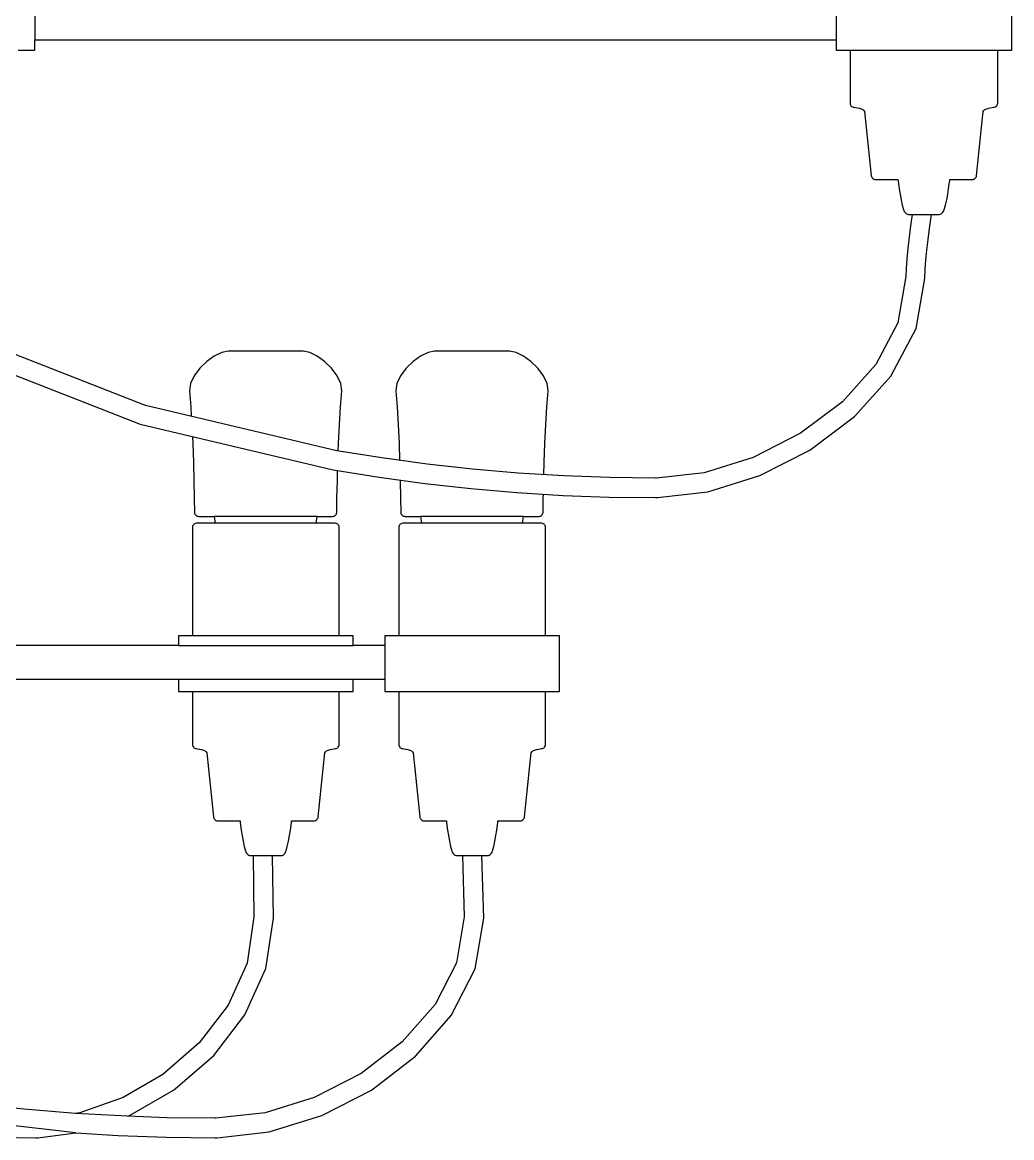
# Model space of a CAD drawing. Header units: millimetres. Extents: x 112 to 8820, y -2365 to 5002.
# Drawn here: x 3714.2 to 3892.3, y -883.7 to -683 of the extents above; entities that cross this region are included whole.
import ezdxf

# ---------------------------------------------------------------- set-up
doc = ezdxf.new("R2010")
doc.units = ezdxf.units.MM

# ---------------------------------------------------------------- blocks, each defined once
blk = doc.blocks.new('2097-50_EL_lateral')
for p, q in [((47.514, -106.172), (47.514, -105.172)), ((29.935, -105.376), (29.935, -105.985)), ((44.354, -105.376), (44.354, -105.985)), ((29.935, -106.172), (29.935, -105.985)), ((29.935, -105.985), (44.354, -105.985)), ((44.354, -105.985), (44.354, -106.172)), ((29.634, -106.172), (29.799, -106.172)), ((29.799, -106.172), (29.901, -106.172)), ((29.901, -106.172), (29.935, -106.172)), ((44.354, -106.172), (44.356, -106.172)), ((44.356, -106.172), (44.39, -106.172)), ((44.39, -106.172), (44.492, -106.172)), ((44.492, -106.172), (44.658, -106.172)), ((44.605, -106.172), (44.605, -107.125)), ((44.658, -106.172), (44.878, -106.172)), ((44.878, -106.172), (45.145, -106.172)), ((45.145, -106.172), (45.447, -106.172)), ((45.447, -106.172), (45.77, -106.172)), ((45.77, -106.172), (46.1, -106.172)), ((46.1, -106.172), (46.423, -106.172)), ((46.423, -106.172), (46.725, -106.172)), ((46.725, -106.172), (46.992, -106.172)), ((46.992, -106.172), (47.213, -106.172)), ((47.213, -106.172), (47.378, -106.172)), ((47.263, -107.125), (47.263, -106.172)), ((47.378, -106.172), (47.48, -106.172)), ((47.48, -106.172), (47.514, -106.172)), ((44.605, -107.125), (44.607, -107.142)), ((44.607, -107.142), (44.613, -107.157)), ((44.613, -107.157), (44.622, -107.171)), ((44.622, -107.171), (44.633, -107.182)), ((47.235, -107.182), (47.246, -107.171)), ((47.246, -107.171), (47.255, -107.157)), ((47.255, -107.157), (47.261, -107.142)), ((47.261, -107.142), (47.263, -107.125)), ((44.633, -107.182), (44.647, -107.191)), ((44.647, -107.191), (44.662, -107.197)), ((44.662, -107.197), (44.679, -107.199)), ((44.679, -107.199), (44.704, -107.201)), ((44.704, -107.201), (44.735, -107.206)), ((44.735, -107.206), (44.77, -107.214)), ((44.77, -107.214), (44.804, -107.226)), ((44.804, -107.226), (44.835, -107.239)), ((44.835, -107.239), (44.856, -107.255)), ((44.856, -107.255), (44.866, -107.272)), ((44.866, -107.272), (44.985, -108.425)), ((46.883, -108.425), (47.002, -107.272)), ((47.002, -107.272), (47.012, -107.255)), ((47.012, -107.255), (47.033, -107.239)), ((47.033, -107.239), (47.064, -107.226)), ((47.064, -107.226), (47.098, -107.214)), ((47.098, -107.214), (47.133, -107.206)), ((47.133, -107.206), (47.164, -107.201)), ((47.164, -107.201), (47.189, -107.199)), ((47.189, -107.199), (47.206, -107.197)), ((47.206, -107.197), (47.221, -107.191)), ((47.221, -107.191), (47.235, -107.182)), ((44.985, -108.425), (44.989, -108.442)), ((44.989, -108.442), (44.996, -108.458)), ((44.996, -108.458), (45.006, -108.471)), ((45.006, -108.471), (45.018, -108.482)), ((45.018, -108.482), (45.033, -108.491)), ((45.033, -108.491), (45.049, -108.496)), ((45.049, -108.496), (45.067, -108.498)), ((45.067, -108.498), (45.069, -108.498)), ((45.069, -108.498), (45.088, -108.498)), ((45.088, -108.498), (45.144, -108.498)), ((45.144, -108.498), (45.234, -108.498)), ((45.234, -108.498), (45.356, -108.498)), ((45.356, -108.498), (45.466, -108.498)), ((45.466, -108.498), (45.469, -108.52)), ((45.469, -108.52), (45.477, -108.579)), ((45.477, -108.579), (45.489, -108.664)), ((46.379, -108.664), (46.391, -108.579)), ((46.391, -108.579), (46.399, -108.52)), ((46.399, -108.52), (46.402, -108.498)), ((46.402, -108.498), (46.515, -108.498)), ((46.515, -108.498), (46.636, -108.498)), ((46.636, -108.498), (46.726, -108.498)), ((46.726, -108.498), (46.782, -108.498)), ((46.782, -108.498), (46.801, -108.498)), ((46.801, -108.498), (46.819, -108.496)), ((46.819, -108.496), (46.835, -108.491)), ((46.835, -108.491), (46.85, -108.482)), ((46.85, -108.482), (46.862, -108.471)), ((46.862, -108.471), (46.872, -108.458)), ((46.872, -108.458), (46.879, -108.442)), ((46.879, -108.442), (46.883, -108.425)), ((45.489, -108.664), (45.505, -108.764)), ((45.505, -108.764), (45.523, -108.867)), ((46.345, -108.867), (46.363, -108.764)), ((46.363, -108.764), (46.379, -108.664)), ((45.523, -108.867), (45.544, -108.963)), ((45.544, -108.963), (45.566, -109.041)), ((46.302, -109.041), (46.324, -108.963)), ((46.324, -108.963), (46.345, -108.867)), ((45.566, -109.041), (45.574, -109.06)), ((45.574, -109.06), (45.584, -109.078)), ((45.584, -109.078), (45.596, -109.094)), ((45.596, -109.094), (45.609, -109.107)), ((45.609, -109.107), (45.624, -109.117)), ((45.624, -109.117), (45.64, -109.124)), ((45.64, -109.124), (45.657, -109.126)), ((45.657, -109.126), (45.659, -109.126)), ((45.659, -109.126), (45.665, -109.126)), ((45.665, -109.126), (45.683, -109.126)), ((45.683, -109.126), (45.711, -109.126)), ((45.726, -109.127), (45.696, -109.335)), ((45.711, -109.126), (45.75, -109.126)), ((45.726, -109.126), (45.726, -109.127)), ((45.75, -109.126), (45.797, -109.126)), ((45.797, -109.126), (45.85, -109.126)), ((45.85, -109.126), (45.906, -109.126)), ((45.906, -109.126), (45.964, -109.126)), ((45.964, -109.126), (46.02, -109.126)), ((46.02, -109.126), (46.073, -109.126)), ((46.036, -109.378), (46.065, -109.172)), ((46.065, -109.172), (46.072, -109.126)), ((46.073, -109.126), (46.12, -109.126)), ((46.12, -109.126), (46.159, -109.126)), ((46.159, -109.126), (46.188, -109.126)), ((46.188, -109.126), (46.205, -109.126)), ((46.205, -109.126), (46.211, -109.126)), ((46.211, -109.126), (46.228, -109.124)), ((46.228, -109.124), (46.244, -109.117)), ((46.244, -109.117), (46.259, -109.107)), ((46.259, -109.107), (46.272, -109.094)), ((46.272, -109.094), (46.284, -109.078)), ((46.284, -109.078), (46.294, -109.06)), ((46.294, -109.06), (46.302, -109.041)), ((45.696, -109.335), (45.669, -109.538)), ((46.009, -109.578), (46.036, -109.378)), ((45.669, -109.538), (45.646, -109.735)), ((45.987, -109.769), (46.009, -109.578)), ((45.646, -109.735), (45.628, -109.923)), ((45.969, -109.949), (45.987, -109.769)), ((45.628, -109.923), (45.616, -110.099)), ((45.958, -110.114), (45.969, -109.949)), ((45.616, -110.099), (45.612, -110.246)), ((45.954, -110.278), (45.958, -110.114)), ((45.612, -110.246), (45.465, -111.078)), ((45.794, -111.182), (45.954, -110.278)), ((45.465, -111.078), (45.069, -111.826)), ((45.353, -112.016), (45.794, -111.182)), ((33.418, -111.586), (33.3, -111.61)), ((33.439, -111.586), (33.418, -111.586)), ((33.502, -111.586), (33.439, -111.586)), ((33.601, -111.586), (33.502, -111.586)), ((33.732, -111.586), (33.601, -111.586)), ((33.886, -111.586), (33.732, -111.586)), ((34.052, -111.586), (33.886, -111.586)), ((34.221, -111.586), (34.052, -111.586)), ((34.383, -111.586), (34.221, -111.586)), ((34.526, -111.586), (34.383, -111.586)), ((34.642, -111.586), (34.526, -111.586)), ((34.724, -111.586), (34.642, -111.586)), ((34.766, -111.586), (34.724, -111.586)), ((34.884, -111.61), (34.766, -111.586)), ((37.131, -111.586), (37.012, -111.61)), ((37.152, -111.586), (37.131, -111.586)), ((37.215, -111.586), (37.152, -111.586)), ((37.314, -111.586), (37.215, -111.586)), ((37.445, -111.586), (37.314, -111.586)), ((37.599, -111.586), (37.445, -111.586)), ((37.765, -111.586), (37.599, -111.586)), ((37.934, -111.586), (37.765, -111.586)), ((38.096, -111.586), (37.934, -111.586)), ((38.239, -111.586), (38.096, -111.586)), ((38.355, -111.586), (38.239, -111.586)), ((38.437, -111.586), (38.355, -111.586)), ((38.479, -111.586), (38.437, -111.586)), ((38.597, -111.61), (38.479, -111.586)), ((31.929, -112.562), (29.55, -111.634)), ((33.03, -111.774), (32.904, -111.894)), ((33.166, -111.676), (33.03, -111.774)), ((33.3, -111.61), (33.166, -111.676)), ((35.016, -111.676), (34.884, -111.61)), ((35.151, -111.774), (35.016, -111.676)), ((35.275, -111.894), (35.151, -111.774)), ((36.743, -111.774), (36.617, -111.894)), ((36.879, -111.676), (36.743, -111.774)), ((37.012, -111.61), (36.879, -111.676)), ((38.729, -111.676), (38.597, -111.61)), ((38.864, -111.774), (38.729, -111.676)), ((38.988, -111.894), (38.864, -111.774)), ((29.425, -111.958), (31.834, -112.899)), ((32.904, -111.894), (32.802, -112.029)), ((35.377, -112.029), (35.275, -111.894)), ((36.617, -111.894), (36.515, -112.029)), ((39.09, -112.029), (38.988, -111.894)), ((45.069, -111.826), (44.468, -112.497)), ((32.736, -112.167), (32.719, -112.3)), ((32.802, -112.029), (32.736, -112.167)), ((35.442, -112.167), (35.377, -112.029)), ((35.459, -112.3), (35.442, -112.167)), ((36.449, -112.167), (36.432, -112.3)), ((36.515, -112.029), (36.449, -112.167)), ((39.155, -112.167), (39.09, -112.029)), ((39.172, -112.3), (39.155, -112.167)), ((44.688, -112.762), (45.344, -112.03)), ((45.344, -112.03), (45.353, -112.016)), ((32.719, -112.3), (32.742, -112.588)), ((35.437, -112.588), (35.459, -112.3)), ((36.432, -112.3), (36.455, -112.588)), ((39.15, -112.588), (39.172, -112.3)), ((35.368, -113.378), (31.929, -112.562)), ((32.742, -112.588), (32.752, -112.757)), ((35.418, -112.909), (35.437, -112.588)), ((36.455, -112.588), (36.474, -112.909)), ((39.131, -112.909), (39.15, -112.588)), ((44.468, -112.497), (43.711, -113.065)), ((43.882, -113.367), (44.688, -112.762)), ((31.834, -112.899), (35.306, -113.723)), ((35.402, -113.248), (35.418, -112.909)), ((36.474, -112.909), (36.49, -113.248)), ((39.115, -113.248), (39.131, -112.909)), ((32.771, -113.121), (32.777, -113.248)), ((43.711, -113.065), (42.862, -113.499)), ((32.777, -113.248), (32.79, -113.589)), ((36.178, -113.509), (35.368, -113.378)), ((35.397, -113.383), (35.402, -113.248)), ((36.49, -113.248), (36.501, -113.553)), ((39.102, -113.589), (39.115, -113.248)), ((42.984, -113.826), (43.882, -113.367)), ((32.79, -113.589), (32.8, -113.919)), ((36.995, -113.62), (36.178, -113.509)), ((39.096, -113.81), (39.102, -113.589)), ((42.862, -113.499), (41.982, -113.775)), ((35.306, -113.723), (36.132, -113.856)), ((35.38, -113.919), (35.385, -113.735)), ((37.814, -113.711), (36.995, -113.62)), ((38.634, -113.782), (37.814, -113.711)), ((39.456, -113.832), (38.634, -113.782)), ((41.982, -113.775), (41.123, -113.873)), ((32.8, -113.919), (32.806, -114.224)), ((35.373, -114.224), (35.38, -113.919)), ((36.132, -113.856), (36.956, -113.968)), ((36.512, -113.907), (36.513, -113.919)), ((36.513, -113.919), (36.519, -114.224)), ((36.956, -113.968), (37.783, -114.06)), ((40.279, -113.863), (39.456, -113.832)), ((41.104, -113.873), (40.279, -113.863)), ((41.123, -113.873), (41.104, -113.873)), ((42.048, -114.12), (42.984, -113.826)), ((37.783, -114.06), (38.611, -114.131)), ((38.611, -114.131), (39.441, -114.182)), ((39.086, -114.224), (39.087, -114.16)), ((39.441, -114.182), (40.272, -114.213)), ((41.141, -114.223), (42.048, -114.12)), ((32.806, -114.224), (32.81, -114.488)), ((35.37, -114.488), (35.373, -114.224)), ((36.519, -114.224), (36.523, -114.488)), ((39.083, -114.488), (39.086, -114.224)), ((40.272, -114.213), (41.102, -114.223)), ((41.102, -114.223), (41.141, -114.223)), ((32.81, -114.488), (32.812, -114.505)), ((32.812, -114.505), (32.818, -114.52)), ((32.818, -114.52), (32.827, -114.534)), ((32.827, -114.534), (32.839, -114.545)), ((32.839, -114.545), (32.854, -114.554)), ((32.854, -114.554), (32.87, -114.559)), ((32.87, -114.559), (32.887, -114.56)), ((32.887, -114.56), (32.925, -114.56)), ((32.925, -114.56), (33.037, -114.56)), ((33.037, -114.56), (33.165, -114.56)), ((33.165, -114.56), (33.182, -114.685)), ((35.017, -114.56), (33.165, -114.56)), ((35, -114.685), (35.017, -114.56)), ((35.017, -114.56), (35.071, -114.56)), ((35.071, -114.56), (35.217, -114.56)), ((35.217, -114.56), (35.292, -114.56)), ((35.292, -114.56), (35.31, -114.559)), ((35.31, -114.559), (35.326, -114.554)), ((35.326, -114.554), (35.34, -114.545)), ((35.34, -114.545), (35.352, -114.534)), ((35.352, -114.534), (35.362, -114.52)), ((35.362, -114.52), (35.367, -114.505)), ((35.367, -114.505), (35.37, -114.488)), ((36.523, -114.488), (36.525, -114.505)), ((36.525, -114.505), (36.531, -114.52)), ((36.531, -114.52), (36.54, -114.534)), ((36.54, -114.534), (36.552, -114.545)), ((36.552, -114.545), (36.566, -114.554)), ((36.566, -114.554), (36.583, -114.559)), ((36.583, -114.559), (36.6, -114.56)), ((36.6, -114.56), (36.638, -114.56)), ((36.638, -114.56), (36.75, -114.56)), ((36.75, -114.56), (36.878, -114.56)), ((36.878, -114.56), (36.895, -114.685)), ((38.73, -114.56), (36.878, -114.56)), ((38.713, -114.685), (38.73, -114.56)), ((38.73, -114.56), (38.784, -114.56)), ((38.784, -114.56), (38.93, -114.56)), ((38.93, -114.56), (39.005, -114.56)), ((39.005, -114.56), (39.023, -114.559)), ((39.023, -114.559), (39.039, -114.554)), ((39.039, -114.554), (39.053, -114.545)), ((39.053, -114.545), (39.065, -114.534)), ((39.065, -114.534), (39.074, -114.52)), ((39.074, -114.52), (39.08, -114.505)), ((39.08, -114.505), (39.083, -114.488)), ((32.775, -114.742), (32.773, -114.759)), ((32.773, -114.759), (32.773, -116.712)), ((32.78, -114.727), (32.775, -114.742)), ((32.789, -114.713), (32.78, -114.727)), ((32.8, -114.701), (32.789, -114.713)), ((32.814, -114.693), (32.8, -114.701)), ((32.829, -114.687), (32.814, -114.693)), ((32.846, -114.685), (32.829, -114.687)), ((32.901, -114.685), (32.846, -114.685)), ((33.007, -114.685), (32.901, -114.685)), ((33.161, -114.685), (33.007, -114.685)), ((33.356, -114.685), (33.161, -114.685)), ((33.583, -114.685), (33.356, -114.685)), ((33.832, -114.685), (33.583, -114.685)), ((34.093, -114.685), (33.832, -114.685)), ((34.354, -114.685), (34.093, -114.685)), ((34.603, -114.685), (34.354, -114.685)), ((34.83, -114.685), (34.603, -114.685)), ((35.025, -114.685), (34.83, -114.685)), ((35.179, -114.685), (35.025, -114.685)), ((35.285, -114.685), (35.179, -114.685)), ((35.34, -114.685), (35.285, -114.685)), ((35.357, -114.687), (35.34, -114.685)), ((35.372, -114.693), (35.357, -114.687)), ((35.386, -114.701), (35.372, -114.693)), ((35.397, -114.713), (35.386, -114.701)), ((35.406, -114.727), (35.397, -114.713)), ((35.411, -114.742), (35.406, -114.727)), ((35.413, -114.759), (35.411, -114.742)), ((35.413, -116.712), (35.413, -114.759)), ((36.488, -114.742), (36.486, -114.759)), ((36.486, -114.759), (36.486, -116.712)), ((36.493, -114.727), (36.488, -114.742)), ((36.502, -114.713), (36.493, -114.727)), ((36.513, -114.701), (36.502, -114.713)), ((36.527, -114.693), (36.513, -114.701)), ((36.542, -114.687), (36.527, -114.693)), ((36.559, -114.685), (36.542, -114.687)), ((36.614, -114.685), (36.559, -114.685)), ((36.72, -114.685), (36.614, -114.685)), ((36.874, -114.685), (36.72, -114.685)), ((37.069, -114.685), (36.874, -114.685)), ((37.296, -114.685), (37.069, -114.685)), ((37.545, -114.685), (37.296, -114.685)), ((37.806, -114.685), (37.545, -114.685)), ((38.067, -114.685), (37.806, -114.685)), ((38.316, -114.685), (38.067, -114.685)), ((38.543, -114.685), (38.316, -114.685)), ((38.738, -114.685), (38.543, -114.685)), ((38.892, -114.685), (38.738, -114.685)), ((38.998, -114.685), (38.892, -114.685)), ((39.053, -114.685), (38.998, -114.685)), ((39.07, -114.687), (39.053, -114.685)), ((39.085, -114.693), (39.07, -114.687)), ((39.099, -114.701), (39.085, -114.693)), ((39.11, -114.713), (39.099, -114.701)), ((39.119, -114.727), (39.11, -114.713)), ((39.124, -114.742), (39.119, -114.727)), ((39.126, -114.759), (39.124, -114.742)), ((39.126, -116.712), (39.126, -114.759)), ((32.591, -116.712), (32.523, -116.712)), ((32.523, -116.712), (32.523, -116.882)), ((32.726, -116.712), (32.591, -116.712)), ((32.92, -116.712), (32.726, -116.712)), ((33.165, -116.712), (32.92, -116.712)), ((33.451, -116.712), (33.165, -116.712)), ((33.765, -116.712), (33.451, -116.712)), ((34.093, -116.712), (33.765, -116.712)), ((34.421, -116.712), (34.093, -116.712)), ((34.735, -116.712), (34.421, -116.712)), ((35.021, -116.712), (34.735, -116.712)), ((35.266, -116.712), (35.021, -116.712)), ((35.461, -116.712), (35.266, -116.712)), ((35.595, -116.712), (35.461, -116.712)), ((35.663, -116.712), (35.595, -116.712)), ((35.663, -116.882), (35.663, -116.712)), ((36.304, -116.712), (36.236, -116.712)), ((36.236, -116.712), (36.236, -116.882)), ((36.438, -116.712), (36.304, -116.712)), ((36.632, -116.712), (36.438, -116.712)), ((36.878, -116.712), (36.632, -116.712)), ((37.164, -116.712), (36.878, -116.712)), ((37.478, -116.712), (37.164, -116.712)), ((37.806, -116.712), (37.478, -116.712)), ((38.134, -116.712), (37.806, -116.712)), ((38.448, -116.712), (38.134, -116.712)), ((38.734, -116.712), (38.448, -116.712)), ((38.979, -116.712), (38.734, -116.712)), ((39.173, -116.712), (38.979, -116.712)), ((39.308, -116.712), (39.173, -116.712)), ((39.376, -116.712), (39.308, -116.712)), ((39.376, -117.712), (39.376, -116.712)), ((32.523, -116.882), (28.604, -116.882)), ((32.523, -116.882), (35.663, -116.882)), ((36.236, -116.882), (35.663, -116.882)), ((36.236, -116.882), (36.236, -117.491)), ((28.604, -117.491), (32.523, -117.491)), ((32.523, -117.491), (32.523, -117.712)), ((32.523, -117.491), (35.663, -117.491)), ((35.663, -117.712), (35.663, -117.491)), ((35.663, -117.491), (36.236, -117.491)), ((36.236, -117.491), (36.236, -117.712)), ((32.523, -117.712), (32.591, -117.712)), ((32.591, -117.712), (32.726, -117.712)), ((32.726, -117.712), (32.92, -117.712)), ((32.773, -117.712), (32.773, -118.664)), ((32.92, -117.712), (33.165, -117.712)), ((33.165, -117.712), (33.451, -117.712)), ((33.451, -117.712), (33.765, -117.712)), ((33.765, -117.712), (34.093, -117.712)), ((34.093, -117.712), (34.421, -117.712)), ((34.421, -117.712), (34.735, -117.712)), ((34.735, -117.712), (35.021, -117.712)), ((35.021, -117.712), (35.266, -117.712)), ((35.266, -117.712), (35.461, -117.712)), ((35.413, -118.664), (35.413, -117.712)), ((35.461, -117.712), (35.595, -117.712)), ((35.595, -117.712), (35.663, -117.712)), ((36.236, -117.712), (36.304, -117.712)), ((36.304, -117.712), (36.438, -117.712)), ((36.438, -117.712), (36.632, -117.712)), ((36.486, -117.712), (36.486, -118.664)), ((36.632, -117.712), (36.878, -117.712)), ((36.878, -117.712), (37.164, -117.712)), ((37.164, -117.712), (37.478, -117.712)), ((37.478, -117.712), (37.806, -117.712)), ((37.806, -117.712), (38.134, -117.712)), ((38.134, -117.712), (38.448, -117.712)), ((38.448, -117.712), (38.734, -117.712)), ((38.734, -117.712), (38.979, -117.712)), ((38.979, -117.712), (39.173, -117.712)), ((39.126, -118.664), (39.126, -117.712)), ((39.173, -117.712), (39.308, -117.712)), ((39.308, -117.712), (39.376, -117.712)), ((32.773, -118.664), (32.775, -118.681)), ((32.775, -118.681), (32.78, -118.697)), ((32.78, -118.697), (32.789, -118.711)), ((32.789, -118.711), (32.8, -118.722)), ((32.8, -118.722), (32.814, -118.731)), ((32.814, -118.731), (32.829, -118.736)), ((32.829, -118.736), (32.846, -118.738)), ((32.846, -118.738), (32.871, -118.74)), ((32.871, -118.74), (32.902, -118.746)), ((32.902, -118.746), (32.936, -118.754)), ((32.936, -118.754), (32.971, -118.765)), ((32.971, -118.765), (33.001, -118.779)), ((33.001, -118.779), (33.022, -118.795)), ((33.022, -118.795), (33.032, -118.812)), ((33.032, -118.812), (33.15, -119.964)), ((35.036, -119.964), (35.154, -118.812)), ((35.154, -118.812), (35.164, -118.795)), ((35.164, -118.795), (35.185, -118.779)), ((35.185, -118.779), (35.215, -118.765)), ((35.215, -118.765), (35.25, -118.754)), ((35.25, -118.754), (35.284, -118.746)), ((35.284, -118.746), (35.315, -118.74)), ((35.315, -118.74), (35.34, -118.738)), ((35.34, -118.738), (35.357, -118.736)), ((35.357, -118.736), (35.372, -118.731)), ((35.372, -118.731), (35.386, -118.722)), ((35.386, -118.722), (35.397, -118.711)), ((35.397, -118.711), (35.406, -118.697)), ((35.406, -118.697), (35.411, -118.681)), ((35.411, -118.681), (35.413, -118.664)), ((36.486, -118.664), (36.488, -118.681)), ((36.488, -118.681), (36.493, -118.697)), ((36.493, -118.697), (36.502, -118.711)), ((36.502, -118.711), (36.513, -118.722)), ((36.513, -118.722), (36.527, -118.731)), ((36.527, -118.731), (36.542, -118.736)), ((36.542, -118.736), (36.559, -118.738)), ((36.559, -118.738), (36.584, -118.74)), ((36.584, -118.74), (36.615, -118.746)), ((36.615, -118.746), (36.649, -118.754)), ((36.649, -118.754), (36.684, -118.765)), ((36.684, -118.765), (36.714, -118.779)), ((36.714, -118.779), (36.735, -118.795)), ((36.735, -118.795), (36.745, -118.812)), ((36.745, -118.812), (36.863, -119.964)), ((38.749, -119.964), (38.867, -118.812)), ((38.867, -118.812), (38.877, -118.795)), ((38.877, -118.795), (38.898, -118.779)), ((38.898, -118.779), (38.928, -118.765)), ((38.928, -118.765), (38.963, -118.754)), ((38.963, -118.754), (38.997, -118.746)), ((38.997, -118.746), (39.028, -118.74)), ((39.028, -118.74), (39.053, -118.738)), ((39.053, -118.738), (39.07, -118.736)), ((39.07, -118.736), (39.085, -118.731)), ((39.085, -118.731), (39.099, -118.722)), ((39.099, -118.722), (39.11, -118.711)), ((39.11, -118.711), (39.119, -118.697)), ((39.119, -118.697), (39.124, -118.681)), ((39.124, -118.681), (39.126, -118.664)), ((33.15, -119.964), (33.154, -119.982)), ((33.154, -119.982), (33.161, -119.997)), ((33.161, -119.997), (33.171, -120.011)), ((33.171, -120.011), (33.184, -120.022)), ((35.002, -120.022), (35.015, -120.011)), ((35.015, -120.011), (35.025, -119.997)), ((35.025, -119.997), (35.032, -119.982)), ((35.032, -119.982), (35.036, -119.964)), ((36.863, -119.964), (36.867, -119.982)), ((36.867, -119.982), (36.874, -119.997)), ((36.874, -119.997), (36.884, -120.011)), ((36.884, -120.011), (36.896, -120.022)), ((38.715, -120.022), (38.728, -120.011)), ((38.728, -120.011), (38.738, -119.997)), ((38.738, -119.997), (38.745, -119.982)), ((38.745, -119.982), (38.749, -119.964)), ((33.184, -120.022), (33.198, -120.031)), ((33.198, -120.031), (33.214, -120.036)), ((33.214, -120.036), (33.232, -120.038)), ((33.232, -120.038), (33.269, -120.038)), ((33.269, -120.038), (33.343, -120.038)), ((33.343, -120.038), (33.449, -120.038)), ((33.449, -120.038), (33.584, -120.038)), ((33.584, -120.038), (33.629, -120.038)), ((33.629, -120.038), (33.632, -120.06)), ((33.632, -120.06), (33.639, -120.119)), ((33.639, -120.119), (33.651, -120.204)), ((33.651, -120.204), (33.667, -120.303)), ((34.519, -120.303), (34.535, -120.204)), ((34.535, -120.204), (34.547, -120.119)), ((34.547, -120.119), (34.554, -120.06)), ((34.554, -120.06), (34.557, -120.038)), ((34.557, -120.038), (34.602, -120.038)), ((34.602, -120.038), (34.737, -120.038)), ((34.737, -120.038), (34.843, -120.038)), ((34.843, -120.038), (34.917, -120.038)), ((34.917, -120.038), (34.954, -120.038)), ((34.954, -120.038), (34.972, -120.036)), ((34.972, -120.036), (34.988, -120.031)), ((34.988, -120.031), (35.002, -120.022)), ((36.896, -120.022), (36.911, -120.031)), ((36.911, -120.031), (36.927, -120.036)), ((36.927, -120.036), (36.945, -120.038)), ((36.945, -120.038), (36.982, -120.038)), ((36.982, -120.038), (37.056, -120.038)), ((37.056, -120.038), (37.162, -120.038)), ((37.162, -120.038), (37.297, -120.038)), ((37.297, -120.038), (37.342, -120.038)), ((37.342, -120.038), (37.345, -120.06)), ((37.345, -120.06), (37.352, -120.119)), ((37.352, -120.119), (37.364, -120.204)), ((37.364, -120.204), (37.38, -120.303)), ((38.232, -120.303), (38.247, -120.204)), ((38.247, -120.204), (38.259, -120.119)), ((38.259, -120.119), (38.267, -120.06)), ((38.267, -120.06), (38.27, -120.038)), ((38.27, -120.038), (38.315, -120.038)), ((38.315, -120.038), (38.45, -120.038)), ((38.45, -120.038), (38.556, -120.038)), ((38.556, -120.038), (38.63, -120.038)), ((38.63, -120.038), (38.667, -120.038)), ((38.667, -120.038), (38.685, -120.036)), ((38.685, -120.036), (38.701, -120.031)), ((38.701, -120.031), (38.715, -120.022)), ((33.667, -120.303), (33.685, -120.407)), ((33.685, -120.407), (33.706, -120.503)), ((34.48, -120.503), (34.501, -120.407)), ((34.501, -120.407), (34.519, -120.303)), ((37.38, -120.303), (37.398, -120.407)), ((37.398, -120.407), (37.419, -120.503)), ((38.193, -120.503), (38.213, -120.407)), ((38.213, -120.407), (38.232, -120.303)), ((33.706, -120.503), (33.728, -120.581)), ((33.728, -120.581), (33.736, -120.6)), ((33.736, -120.6), (33.746, -120.618)), ((33.746, -120.618), (33.758, -120.634)), ((34.428, -120.634), (34.44, -120.618)), ((34.44, -120.618), (34.45, -120.6)), ((34.45, -120.6), (34.458, -120.581)), ((34.458, -120.581), (34.48, -120.503)), ((37.419, -120.503), (37.441, -120.581)), ((37.441, -120.581), (37.449, -120.6)), ((37.449, -120.6), (37.459, -120.618)), ((37.459, -120.618), (37.471, -120.634)), ((38.141, -120.634), (38.153, -120.618)), ((38.153, -120.618), (38.163, -120.6)), ((38.163, -120.6), (38.171, -120.581)), ((38.171, -120.581), (38.193, -120.503)), ((33.758, -120.634), (33.771, -120.647)), ((33.771, -120.647), (33.785, -120.657)), ((33.785, -120.657), (33.801, -120.663)), ((33.801, -120.663), (33.818, -120.665)), ((33.818, -120.665), (33.83, -120.665)), ((33.83, -120.665), (33.854, -120.665)), ((33.854, -120.665), (33.888, -120.665)), ((33.864, -120.665), (33.88, -121.768)), ((33.888, -120.665), (33.931, -120.665)), ((33.931, -120.665), (33.981, -120.665)), ((33.981, -120.665), (34.036, -120.665)), ((34.036, -120.665), (34.093, -120.665)), ((34.093, -120.665), (34.15, -120.665)), ((34.15, -120.665), (34.205, -120.665)), ((34.205, -120.665), (34.255, -120.665)), ((34.231, -121.792), (34.215, -120.665)), ((34.255, -120.665), (34.298, -120.665)), ((34.298, -120.665), (34.332, -120.665)), ((34.332, -120.665), (34.356, -120.665)), ((34.356, -120.665), (34.368, -120.665)), ((34.368, -120.665), (34.385, -120.663)), ((34.385, -120.663), (34.401, -120.657)), ((34.401, -120.657), (34.415, -120.647)), ((34.415, -120.647), (34.428, -120.634)), ((37.471, -120.634), (37.484, -120.647)), ((37.484, -120.647), (37.498, -120.657)), ((37.498, -120.657), (37.514, -120.663)), ((37.514, -120.663), (37.531, -120.665)), ((37.531, -120.665), (37.543, -120.665)), ((37.543, -120.665), (37.567, -120.665)), ((37.567, -120.665), (37.601, -120.665)), ((37.601, -120.665), (37.643, -120.665)), ((37.634, -120.665), (37.664, -121.767)), ((37.643, -120.665), (37.694, -120.665)), ((37.694, -120.665), (37.748, -120.665)), ((37.748, -120.665), (37.806, -120.665)), ((37.806, -120.665), (37.863, -120.665)), ((37.863, -120.665), (37.918, -120.665)), ((37.918, -120.665), (37.968, -120.665)), ((37.968, -120.665), (38.011, -120.665)), ((38.013, -121.792), (37.982, -120.665)), ((38.011, -120.665), (38.045, -120.665)), ((38.045, -120.665), (38.069, -120.665)), ((38.069, -120.665), (38.081, -120.665)), ((38.081, -120.665), (38.098, -120.663)), ((38.098, -120.663), (38.113, -120.657)), ((38.113, -120.657), (38.128, -120.647)), ((38.128, -120.647), (38.141, -120.634)), ((33.88, -121.768), (33.755, -122.598)), ((34.095, -122.696), (34.231, -121.792)), ((37.664, -121.767), (37.524, -122.591)), ((37.858, -122.703), (38.013, -121.792)), ((33.755, -122.598), (33.413, -123.357)), ((37.524, -122.591), (37.138, -123.344)), ((33.718, -123.53), (34.095, -122.696)), ((37.428, -123.543), (37.858, -122.703)), ((33.413, -123.357), (32.891, -124.034)), ((37.138, -123.344), (36.549, -124.018)), ((33.157, -124.259), (33.718, -123.53)), ((36.788, -124.276), (37.428, -123.543)), ((36.549, -124.018), (35.807, -124.584)), ((32.891, -124.034), (32.237, -124.602)), ((32.461, -124.863), (33.157, -124.259)), ((35.993, -124.882), (36.788, -124.276)), ((32.237, -124.602), (31.527, -125.017)), ((35.807, -124.584), (34.966, -125.017)), ((31.527, -125.017), (30.749, -125.293)), ((31.641, -125.343), (32.429, -124.882)), ((32.429, -124.882), (32.461, -124.863)), ((34.966, -125.017), (34.08, -125.293)), ((35.098, -125.343), (35.993, -124.882)), ((29.739, -125.228), (28.883, -125.137)), ((30.596, -125.299), (29.739, -125.228)), ((30.674, -125.655), (27.195, -125.252)), ((30.667, -125.303), (30.596, -125.299)), ((30.749, -125.293), (30.667, -125.303)), ((31.607, -125.355), (30.667, -125.303)), ((31.607, -125.355), (31.641, -125.343)), ((32.314, -125.38), (31.607, -125.355)), ((33.176, -125.39), (32.314, -125.38)), ((33.196, -125.39), (33.176, -125.39)), ((34.08, -125.293), (33.196, -125.39)), ((34.151, -125.637), (35.098, -125.343)), ((33.215, -125.74), (34.151, -125.637)), ((29.193, -125.73), (29.953, -125.74)), ((29.953, -125.74), (29.989, -125.74)), ((29.989, -125.74), (30.674, -125.655)), ((30.674, -125.655), (31.439, -125.7)), ((31.439, -125.7), (32.306, -125.73)), ((32.306, -125.73), (33.174, -125.74)), ((33.174, -125.74), (33.215, -125.74))]:
    blk.add_line(p, q)

msp = doc.modelspace()

# ---------------------------------------------------------------- block references
at = {"color": 1, "xscale": 10, "yscale": 10, "zscale": 10}
msp.add_blockref('2097-50_EL_lateral', (3417.13, 373.69), dxfattribs=at)

doc.saveas('drawing.dxf')
